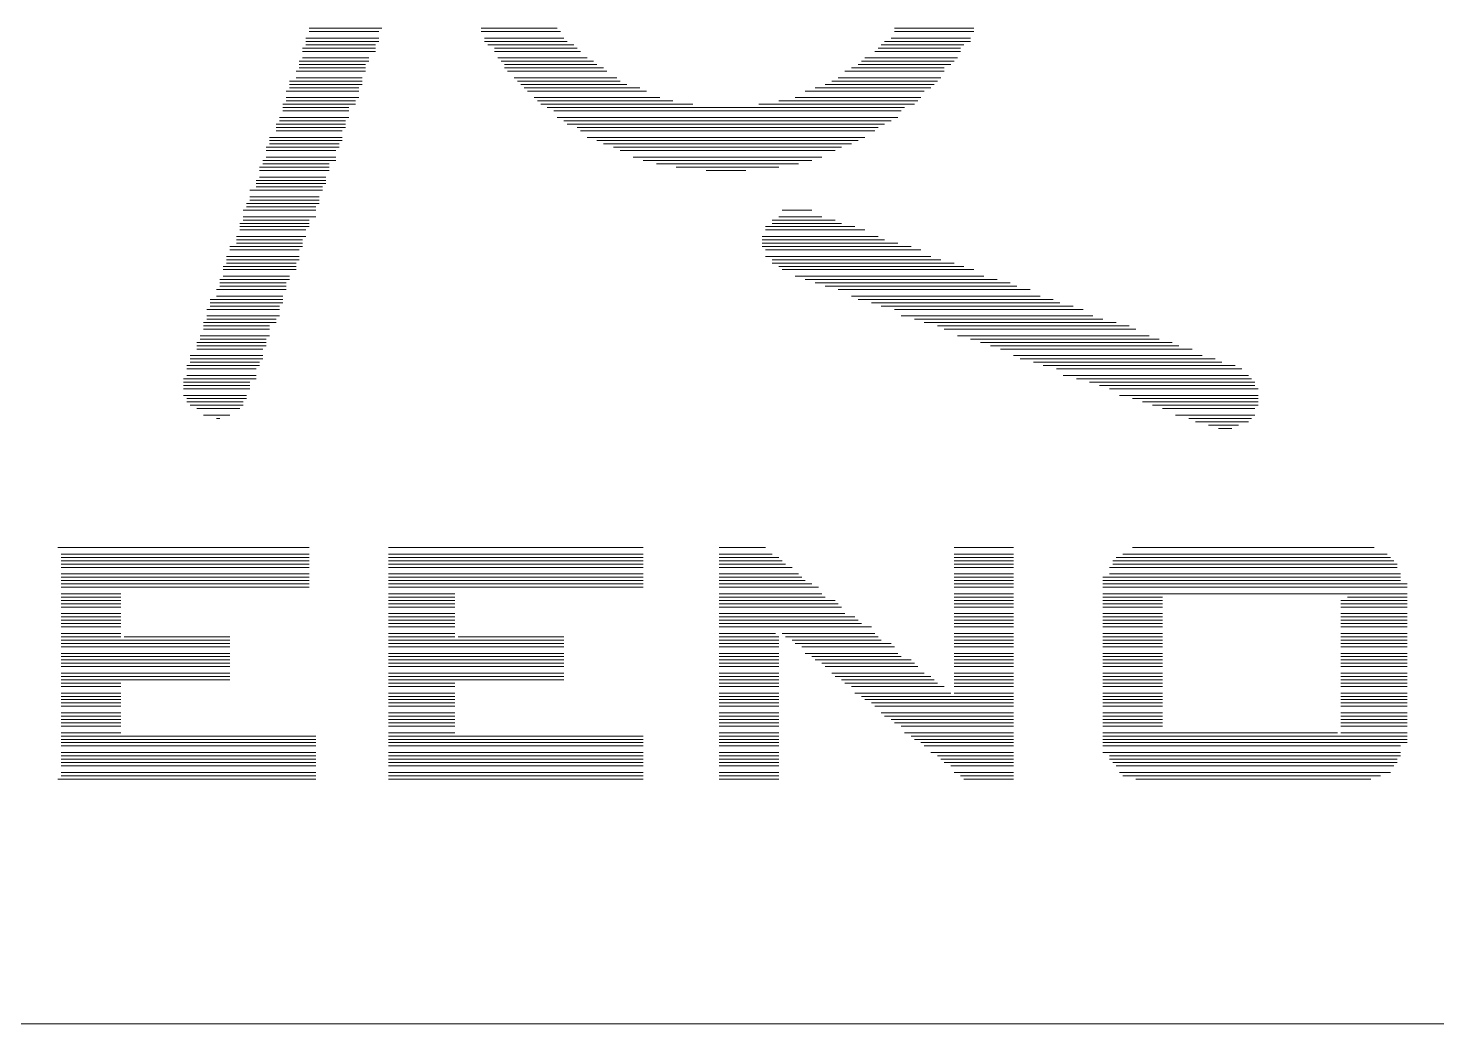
# Model space of a CAD drawing. Header units: millimetres. Extents: x -3 to 153, y 27 to 116.
# Drawn here: x 133.05 to 142.06, y 40.54 to 46.91 of the extents above; entities that cross this region are included whole.
import ezdxf

# ---------------------------------------------------------------- set-up
doc = ezdxf.new("R2010")
doc.units = ezdxf.units.MM
doc.header["$MEASUREMENT"] = 0
doc.layers.add('layer 1', color=7, linetype='Continuous')

msp = doc.modelspace()

# ---------------------------------------------------------------- linework, layer by layer
at = {"layer": 'layer 1', "color": 0, "lineweight": 9}
for points in [[(134.8442, 46.9077), (134.8442, 46.9077), (135.3099, 46.9077), (135.3099, 46.9077)], [(135.9449, 46.9077), (135.9449, 46.9077), (136.4317, 46.9077), (136.4317, 46.9077)], [(138.5907, 46.9077), (138.5907, 46.9077), (139.0987, 46.9077), (139.0987, 46.9077)], [(134.823, 46.8442), (134.823, 46.8442), (135.2887, 46.8442), (135.2887, 46.8442)], [(134.823, 46.823), (134.823, 46.823), (135.2887, 46.823), (135.2887, 46.823)], [(134.823, 46.8019), (134.823, 46.8019), (135.2675, 46.8019), (135.2675, 46.8019)], [(134.8442, 46.8865), (134.8442, 46.8865), (135.2887, 46.8865), (135.2887, 46.8865)], [(135.9449, 46.8865), (135.9449, 46.8865), (136.4529, 46.8865), (136.4529, 46.8865)], [(135.966, 46.8442), (135.966, 46.8442), (136.474, 46.8442), (136.474, 46.8442)], [(135.966, 46.823), (135.966, 46.823), (136.4952, 46.823), (136.4952, 46.823)], [(135.9872, 46.8019), (135.9872, 46.8019), (136.5375, 46.8019), (136.5375, 46.8019)], [(138.506, 46.8019), (138.506, 46.8019), (139.0352, 46.8019), (139.0352, 46.8019)], [(138.5272, 46.823), (138.5272, 46.823), (139.0775, 46.823), (139.0775, 46.823)], [(138.5695, 46.8442), (138.5695, 46.8442), (139.0775, 46.8442), (139.0775, 46.8442)], [(138.5907, 46.8865), (138.5907, 46.8865), (139.0987, 46.8865), (139.0987, 46.8865)], [(134.8019, 46.7807), (134.8019, 46.7807), (135.2675, 46.7807), (135.2675, 46.7807)], [(134.8019, 46.7595), (134.8019, 46.7595), (135.2675, 46.7595), (135.2675, 46.7595)], [(134.8019, 46.7172), (134.8019, 46.7172), (135.2252, 46.7172), (135.2252, 46.7172)], [(136.0295, 46.7807), (136.0295, 46.7807), (136.5587, 46.7807), (136.5587, 46.7807)], [(136.0295, 46.7595), (136.0295, 46.7595), (136.5799, 46.7595), (136.5799, 46.7595)], [(136.0507, 46.7172), (136.0507, 46.7172), (136.6222, 46.7172), (136.6222, 46.7172)], [(138.4002, 46.7172), (138.4002, 46.7172), (138.9929, 46.7172), (138.9929, 46.7172)], [(138.4637, 46.7595), (138.4637, 46.7595), (139.014, 46.7595), (139.014, 46.7595)], [(138.4849, 46.7807), (138.4849, 46.7807), (139.014, 46.7807), (139.014, 46.7807)], [(134.7595, 46.6325), (134.7595, 46.6325), (135.204, 46.6325), (135.204, 46.6325)], [(134.7807, 46.696), (134.7807, 46.696), (135.2252, 46.696), (135.2252, 46.696)], [(134.7807, 46.6749), (134.7807, 46.6749), (135.204, 46.6749), (135.204, 46.6749)], [(134.7807, 46.6537), (134.7807, 46.6537), (135.204, 46.6537), (135.204, 46.6537)], [(136.0719, 46.696), (136.0719, 46.696), (136.6645, 46.696), (136.6645, 46.696)], [(136.093, 46.6749), (136.093, 46.6749), (136.6857, 46.6749), (136.6857, 46.6749)], [(136.093, 46.6537), (136.093, 46.6537), (136.728, 46.6537), (136.728, 46.6537)], [(136.1142, 46.6325), (136.1142, 46.6325), (136.7492, 46.6325), (136.7492, 46.6325)], [(138.2732, 46.6325), (138.2732, 46.6325), (138.9082, 46.6325), (138.9082, 46.6325)], [(138.3155, 46.6537), (138.3155, 46.6537), (138.9082, 46.6537), (138.9082, 46.6537)], [(138.3579, 46.6749), (138.3579, 46.6749), (138.9505, 46.6749), (138.9505, 46.6749)], [(138.379, 46.696), (138.379, 46.696), (138.9717, 46.696), (138.9717, 46.696)], [(134.7172, 46.569), (134.7172, 46.569), (135.1829, 46.569), (135.1829, 46.569)], [(134.7172, 46.5479), (134.7172, 46.5479), (135.1829, 46.5479), (135.1829, 46.5479)], [(134.7595, 46.5902), (134.7595, 46.5902), (135.1829, 46.5902), (135.1829, 46.5902)], [(136.1565, 46.5902), (136.1565, 46.5902), (136.8127, 46.5902), (136.8127, 46.5902)], [(136.1777, 46.569), (136.1777, 46.569), (136.8339, 46.569), (136.8339, 46.569)], [(136.1989, 46.5479), (136.1989, 46.5479), (136.8762, 46.5479), (136.8762, 46.5479)], [(138.1462, 46.5479), (138.1462, 46.5479), (138.8447, 46.5479), (138.8447, 46.5479)], [(138.1885, 46.569), (138.1885, 46.569), (138.8659, 46.569), (138.8659, 46.569)], [(138.2309, 46.5902), (138.2309, 46.5902), (138.887, 46.5902), (138.887, 46.5902)], [(134.696, 46.5055), (134.696, 46.5055), (135.1617, 46.5055), (135.1617, 46.5055)], [(134.696, 46.4632), (134.696, 46.4632), (135.1617, 46.4632), (135.1617, 46.4632)], [(134.696, 46.442), (134.696, 46.442), (135.1405, 46.442), (135.1405, 46.442)], [(134.7172, 46.5267), (134.7172, 46.5267), (135.1617, 46.5267), (135.1617, 46.5267)], [(136.22, 46.5267), (136.22, 46.5267), (136.9609, 46.5267), (136.9609, 46.5267)], [(136.2412, 46.5055), (136.2412, 46.5055), (137.0032, 46.5055), (137.0032, 46.5055)], [(136.2835, 46.4632), (136.2835, 46.4632), (137.0879, 46.4632), (137.0879, 46.4632)], [(136.3047, 46.442), (136.3047, 46.442), (137.1725, 46.442), (137.1725, 46.442)], [(137.8499, 46.442), (137.8499, 46.442), (138.7389, 46.442), (138.7389, 46.442)], [(137.9557, 46.4632), (137.9557, 46.4632), (138.76, 46.4632), (138.76, 46.4632)], [(138.0192, 46.5055), (138.0192, 46.5055), (138.7812, 46.5055), (138.7812, 46.5055)], [(138.0827, 46.5267), (138.0827, 46.5267), (138.8235, 46.5267), (138.8235, 46.5267)], [(134.6749, 46.4209), (134.6749, 46.4209), (135.1405, 46.4209), (135.1405, 46.4209)], [(134.6749, 46.3997), (134.6749, 46.3997), (135.0982, 46.3997), (135.0982, 46.3997)], [(134.6749, 46.3785), (134.6749, 46.3785), (135.0982, 46.3785), (135.0982, 46.3785)], [(136.3259, 46.4209), (136.3259, 46.4209), (137.2995, 46.4209), (137.2995, 46.4209)], [(136.3682, 46.3997), (136.3682, 46.3997), (138.6542, 46.3997), (138.6542, 46.3997)], [(136.4105, 46.3785), (136.4105, 46.3785), (138.633, 46.3785), (138.633, 46.3785)], [(137.7229, 46.4209), (137.7229, 46.4209), (138.7177, 46.4209), (138.7177, 46.4209)], [(134.6325, 46.2939), (134.6325, 46.2939), (135.077, 46.2939), (135.077, 46.2939)], [(134.6325, 46.2727), (134.6325, 46.2727), (135.077, 46.2727), (135.077, 46.2727)], [(134.6537, 46.3362), (134.6537, 46.3362), (135.0982, 46.3362), (135.0982, 46.3362)], [(134.6537, 46.315), (134.6537, 46.315), (135.077, 46.315), (135.077, 46.315)], [(136.4317, 46.3362), (136.4317, 46.3362), (138.6119, 46.3362), (138.6119, 46.3362)], [(136.474, 46.315), (136.474, 46.315), (138.5695, 46.315), (138.5695, 46.315)], [(136.4952, 46.2939), (136.4952, 46.2939), (138.5272, 46.2939), (138.5272, 46.2939)], [(136.5587, 46.2727), (136.5587, 46.2727), (138.4849, 46.2727), (138.4849, 46.2727)], [(134.5902, 46.2092), (134.5902, 46.2092), (135.0559, 46.2092), (135.0559, 46.2092)], [(134.5902, 46.188), (134.5902, 46.188), (135.0559, 46.188), (135.0559, 46.188)], [(134.6325, 46.2515), (134.6325, 46.2515), (135.0559, 46.2515), (135.0559, 46.2515)], [(136.5799, 46.2515), (136.5799, 46.2515), (138.4637, 46.2515), (138.4637, 46.2515)], [(136.6222, 46.2092), (136.6222, 46.2092), (138.4002, 46.2092), (138.4002, 46.2092)], [(136.6857, 46.188), (136.6857, 46.188), (138.3579, 46.188), (138.3579, 46.188)], [(134.569, 46.1457), (134.569, 46.1457), (135.0347, 46.1457), (135.0347, 46.1457)], [(134.569, 46.1245), (134.569, 46.1245), (135.0135, 46.1245), (135.0135, 46.1245)], [(134.569, 46.0822), (134.569, 46.0822), (135.0135, 46.0822), (135.0135, 46.0822)], [(134.5902, 46.1669), (134.5902, 46.1669), (135.0347, 46.1669), (135.0347, 46.1669)], [(136.728, 46.1669), (136.728, 46.1669), (138.3155, 46.1669), (138.3155, 46.1669)], [(136.7915, 46.1457), (136.7915, 46.1457), (138.252, 46.1457), (138.252, 46.1457)], [(136.8339, 46.1245), (136.8339, 46.1245), (138.2097, 46.1245), (138.2097, 46.1245)], [(136.9185, 46.0822), (136.9185, 46.0822), (138.125, 46.0822), (138.125, 46.0822)], [(134.5267, 46.0187), (134.5267, 46.0187), (134.9712, 46.0187), (134.9712, 46.0187)], [(134.5267, 45.9975), (134.5267, 45.9975), (134.9712, 45.9975), (134.9712, 45.9975)], [(134.5479, 46.061), (134.5479, 46.061), (135.0135, 46.061), (135.0135, 46.061)], [(134.5479, 46.0399), (134.5479, 46.0399), (134.9712, 46.0399), (134.9712, 46.0399)], [(136.982, 46.061), (136.982, 46.061), (138.0615, 46.061), (138.0615, 46.061)], [(137.0667, 46.0399), (137.0667, 46.0399), (137.9769, 46.0399), (137.9769, 46.0399)], [(137.1937, 46.0187), (137.1937, 46.0187), (137.8499, 46.0187), (137.8499, 46.0187)], [(137.3842, 45.9975), (137.3842, 45.9975), (137.6382, 45.9975), (137.6382, 45.9975)], [(134.5055, 45.934), (134.5055, 45.934), (134.95, 45.934), (134.95, 45.934)], [(134.5055, 45.9129), (134.5055, 45.9129), (134.95, 45.9129), (134.95, 45.9129)], [(134.5267, 45.9552), (134.5267, 45.9552), (134.95, 45.9552), (134.95, 45.9552)], [(134.4632, 45.8705), (134.4632, 45.8705), (134.9289, 45.8705), (134.9289, 45.8705)], [(134.4632, 45.8282), (134.4632, 45.8282), (134.9077, 45.8282), (134.9077, 45.8282)], [(134.4632, 45.807), (134.4632, 45.807), (134.9077, 45.807), (134.9077, 45.807)], [(134.5055, 45.8917), (134.5055, 45.8917), (134.9289, 45.8917), (134.9289, 45.8917)], [(134.4209, 45.7435), (134.4209, 45.7435), (134.8865, 45.7435), (134.8865, 45.7435)], [(134.442, 45.7859), (134.442, 45.7859), (134.9077, 45.7859), (134.9077, 45.7859)], [(134.442, 45.7647), (134.442, 45.7647), (134.8865, 45.7647), (134.8865, 45.7647)], [(137.871, 45.7435), (137.871, 45.7435), (138.0615, 45.7435), (138.0615, 45.7435)], [(134.3997, 45.6589), (134.3997, 45.6589), (134.8442, 45.6589), (134.8442, 45.6589)], [(134.3997, 45.6377), (134.3997, 45.6377), (134.8442, 45.6377), (134.8442, 45.6377)], [(134.4209, 45.7012), (134.4209, 45.7012), (134.8865, 45.7012), (134.8865, 45.7012)], [(134.4209, 45.68), (134.4209, 45.68), (134.8442, 45.68), (134.8442, 45.68)], [(137.7652, 45.6377), (137.7652, 45.6377), (138.3367, 45.6377), (138.3367, 45.6377)], [(137.8075, 45.68), (137.8075, 45.68), (138.2097, 45.68), (138.2097, 45.68)], [(137.8075, 45.6589), (137.8075, 45.6589), (138.252, 45.6589), (138.252, 45.6589)], [(137.8499, 45.7012), (137.8499, 45.7012), (138.125, 45.7012), (138.125, 45.7012)], [(134.3785, 45.5742), (134.3785, 45.5742), (134.823, 45.5742), (134.823, 45.5742)], [(134.3785, 45.553), (134.3785, 45.553), (134.8019, 45.553), (134.8019, 45.553)], [(134.3997, 45.6165), (134.3997, 45.6165), (134.823, 45.6165), (134.823, 45.6165)], [(137.744, 45.5742), (137.744, 45.5742), (138.4849, 45.5742), (138.4849, 45.5742)], [(137.744, 45.553), (137.744, 45.553), (138.5272, 45.553), (138.5272, 45.553)], [(137.7652, 45.6165), (137.7652, 45.6165), (138.4002, 45.6165), (138.4002, 45.6165)], [(134.315, 45.4472), (134.315, 45.4472), (134.7807, 45.4472), (134.7807, 45.4472)], [(134.3362, 45.5107), (134.3362, 45.5107), (134.8019, 45.5107), (134.8019, 45.5107)], [(134.3362, 45.4895), (134.3362, 45.4895), (134.7807, 45.4895), (134.7807, 45.4895)], [(134.3785, 45.5319), (134.3785, 45.5319), (134.8019, 45.5319), (134.8019, 45.5319)], [(137.744, 45.5319), (137.744, 45.5319), (138.6119, 45.5319), (138.6119, 45.5319)], [(137.744, 45.5107), (137.744, 45.5107), (138.6965, 45.5107), (138.6965, 45.5107)], [(137.7652, 45.4895), (137.7652, 45.4895), (138.76, 45.4895), (138.76, 45.4895)], [(137.7652, 45.4472), (137.7652, 45.4472), (138.8235, 45.4472), (138.8235, 45.4472)], [(134.2939, 45.3837), (134.2939, 45.3837), (134.7595, 45.3837), (134.7595, 45.3837)], [(134.2939, 45.3625), (134.2939, 45.3625), (134.7595, 45.3625), (134.7595, 45.3625)], [(134.315, 45.426), (134.315, 45.426), (134.7807, 45.426), (134.7807, 45.426)], [(134.315, 45.4049), (134.315, 45.4049), (134.7595, 45.4049), (134.7595, 45.4049)], [(137.8075, 45.426), (137.8075, 45.426), (138.887, 45.426), (138.887, 45.426)], [(137.8075, 45.4049), (137.8075, 45.4049), (138.9717, 45.4049), (138.9717, 45.4049)], [(137.8499, 45.3837), (137.8499, 45.3837), (139.0352, 45.3837), (139.0352, 45.3837)], [(137.871, 45.3625), (137.871, 45.3625), (139.0987, 45.3625), (139.0987, 45.3625)], [(134.2727, 45.299), (134.2727, 45.299), (134.7172, 45.299), (134.7172, 45.299)], [(134.2727, 45.2779), (134.2727, 45.2779), (134.696, 45.2779), (134.696, 45.2779)], [(134.2939, 45.3202), (134.2939, 45.3202), (134.7172, 45.3202), (134.7172, 45.3202)], [(137.9557, 45.3202), (137.9557, 45.3202), (139.1622, 45.3202), (139.1622, 45.3202)], [(138.0192, 45.299), (138.0192, 45.299), (139.2469, 45.299), (139.2469, 45.299)], [(138.0827, 45.2779), (138.0827, 45.2779), (139.3315, 45.2779), (139.3315, 45.2779)], [(134.2515, 45.2355), (134.2515, 45.2355), (134.696, 45.2355), (134.696, 45.2355)], [(134.2515, 45.1932), (134.2515, 45.1932), (134.6749, 45.1932), (134.6749, 45.1932)], [(134.2727, 45.2567), (134.2727, 45.2567), (134.696, 45.2567), (134.696, 45.2567)], [(138.1462, 45.2567), (138.1462, 45.2567), (139.3739, 45.2567), (139.3739, 45.2567)], [(138.2309, 45.2355), (138.2309, 45.2355), (139.4585, 45.2355), (139.4585, 45.2355)], [(138.3155, 45.1932), (138.3155, 45.1932), (139.522, 45.1932), (139.522, 45.1932)], [(134.188, 45.1085), (134.188, 45.1085), (134.6537, 45.1085), (134.6537, 45.1085)], [(134.2092, 45.172), (134.2092, 45.172), (134.6749, 45.172), (134.6749, 45.172)], [(134.2092, 45.1509), (134.2092, 45.1509), (134.6749, 45.1509), (134.6749, 45.1509)], [(134.2092, 45.1297), (134.2092, 45.1297), (134.6537, 45.1297), (134.6537, 45.1297)], [(138.3579, 45.172), (138.3579, 45.172), (139.6067, 45.172), (139.6067, 45.172)], [(138.4425, 45.1509), (138.4425, 45.1509), (139.649, 45.1509), (139.649, 45.1509)], [(138.506, 45.1297), (138.506, 45.1297), (139.7337, 45.1297), (139.7337, 45.1297)], [(138.5907, 45.1085), (138.5907, 45.1085), (139.7972, 45.1085), (139.7972, 45.1085)], [(134.1669, 45.0239), (134.1669, 45.0239), (134.6325, 45.0239), (134.6325, 45.0239)], [(134.1669, 45.0027), (134.1669, 45.0027), (134.5902, 45.0027), (134.5902, 45.0027)], [(134.188, 45.0662), (134.188, 45.0662), (134.6537, 45.0662), (134.6537, 45.0662)], [(134.188, 45.045), (134.188, 45.045), (134.6325, 45.045), (134.6325, 45.045)], [(138.633, 45.0662), (138.633, 45.0662), (139.8607, 45.0662), (139.8607, 45.0662)], [(138.7177, 45.045), (138.7177, 45.045), (139.9242, 45.045), (139.9242, 45.045)], [(138.7812, 45.0239), (138.7812, 45.0239), (140.0089, 45.0239), (140.0089, 45.0239)], [(138.8659, 45.0027), (138.8659, 45.0027), (140.0935, 45.0027), (140.0935, 45.0027)], [(134.1457, 44.9392), (134.1457, 44.9392), (134.5902, 44.9392), (134.5902, 44.9392)], [(134.1457, 44.918), (134.1457, 44.918), (134.569, 44.918), (134.569, 44.918)], [(134.1669, 44.9815), (134.1669, 44.9815), (134.5902, 44.9815), (134.5902, 44.9815)], [(138.9082, 44.9815), (138.9082, 44.9815), (140.1359, 44.9815), (140.1359, 44.9815)], [(138.9929, 44.9392), (138.9929, 44.9392), (140.2205, 44.9392), (140.2205, 44.9392)], [(139.0775, 44.918), (139.0775, 44.918), (140.284, 44.918), (140.284, 44.918)], [(134.1245, 44.8969), (134.1245, 44.8969), (134.569, 44.8969), (134.569, 44.8969)], [(134.1245, 44.8757), (134.1245, 44.8757), (134.569, 44.8757), (134.569, 44.8757)], [(134.1245, 44.8545), (134.1245, 44.8545), (134.5479, 44.8545), (134.5479, 44.8545)], [(139.141, 44.8969), (139.141, 44.8969), (140.3687, 44.8969), (140.3687, 44.8969)], [(139.2045, 44.8757), (139.2045, 44.8757), (140.411, 44.8757), (140.411, 44.8757)], [(139.268, 44.8545), (139.268, 44.8545), (140.4957, 44.8545), (140.4957, 44.8545)], [(134.061, 44.7487), (134.061, 44.7487), (134.5267, 44.7487), (134.5267, 44.7487)], [(134.061, 44.7275), (134.061, 44.7275), (134.5055, 44.7275), (134.5055, 44.7275)], [(134.0822, 44.8122), (134.0822, 44.8122), (134.5479, 44.8122), (134.5479, 44.8122)], [(134.0822, 44.791), (134.0822, 44.791), (134.5479, 44.791), (134.5479, 44.791)], [(134.0822, 44.7699), (134.0822, 44.7699), (134.5267, 44.7699), (134.5267, 44.7699)], [(139.3527, 44.8122), (139.3527, 44.8122), (140.5592, 44.8122), (140.5592, 44.8122)], [(139.395, 44.791), (139.395, 44.791), (140.6439, 44.791), (140.6439, 44.791)], [(139.4797, 44.7699), (139.4797, 44.7699), (140.6862, 44.7699), (140.6862, 44.7699)], [(139.5432, 44.7487), (139.5432, 44.7487), (140.7709, 44.7487), (140.7709, 44.7487)], [(139.6279, 44.7275), (139.6279, 44.7275), (140.8132, 44.7275), (140.8132, 44.7275)], [(134.0399, 44.664), (134.0399, 44.664), (134.5055, 44.664), (134.5055, 44.664)], [(134.0399, 44.6429), (134.0399, 44.6429), (134.4632, 44.6429), (134.4632, 44.6429)], [(134.061, 44.6852), (134.061, 44.6852), (134.5055, 44.6852), (134.5055, 44.6852)], [(139.6702, 44.6852), (139.6702, 44.6852), (140.8555, 44.6852), (140.8555, 44.6852)], [(139.7549, 44.664), (139.7549, 44.664), (140.8767, 44.664), (140.8767, 44.664)], [(139.8395, 44.6429), (139.8395, 44.6429), (140.8979, 44.6429), (140.8979, 44.6429)], [(134.0399, 44.6217), (134.0399, 44.6217), (134.4632, 44.6217), (134.4632, 44.6217)], [(134.0399, 44.6005), (134.0399, 44.6005), (134.4632, 44.6005), (134.4632, 44.6005)], [(134.0399, 44.5582), (134.0399, 44.5582), (134.442, 44.5582), (134.442, 44.5582)], [(139.903, 44.6217), (139.903, 44.6217), (140.8979, 44.6217), (140.8979, 44.6217)], [(139.9665, 44.6005), (139.9665, 44.6005), (140.919, 44.6005), (140.919, 44.6005)], [(140.03, 44.5582), (140.03, 44.5582), (140.919, 44.5582), (140.919, 44.5582)], [(134.061, 44.537), (134.061, 44.537), (134.442, 44.537), (134.442, 44.537)], [(134.061, 44.5159), (134.061, 44.5159), (134.4209, 44.5159), (134.4209, 44.5159)], [(134.0822, 44.4947), (134.0822, 44.4947), (134.4209, 44.4947), (134.4209, 44.4947)], [(134.1245, 44.4735), (134.1245, 44.4735), (134.3997, 44.4735), (134.3997, 44.4735)], [(140.1147, 44.537), (140.1147, 44.537), (140.919, 44.537), (140.919, 44.537)], [(140.1782, 44.5159), (140.1782, 44.5159), (140.919, 44.5159), (140.919, 44.5159)], [(140.2417, 44.4947), (140.2417, 44.4947), (140.919, 44.4947), (140.919, 44.4947)], [(140.3052, 44.4735), (140.3052, 44.4735), (140.8979, 44.4735), (140.8979, 44.4735)], [(134.1669, 44.4312), (134.1669, 44.4312), (134.3362, 44.4312), (134.3362, 44.4312)], [(134.2515, 44.41), (134.2515, 44.41), (134.2727, 44.41), (134.2727, 44.41)], [(140.3899, 44.4312), (140.3899, 44.4312), (140.8979, 44.4312), (140.8979, 44.4312)], [(140.4745, 44.41), (140.4745, 44.41), (140.8767, 44.41), (140.8767, 44.41)], [(140.5169, 44.3889), (140.5169, 44.3889), (140.8555, 44.3889), (140.8555, 44.3889)], [(140.6015, 44.3677), (140.6015, 44.3677), (140.792, 44.3677), (140.792, 44.3677)], [(140.665, 44.3465), (140.665, 44.3465), (140.7497, 44.3465), (140.7497, 44.3465)], [(133.2355, 43.5845), (133.2355, 43.5845), (134.8442, 43.5845), (134.8442, 43.5845)], [(135.3522, 43.5845), (135.3522, 43.5845), (136.982, 43.5845), (136.982, 43.5845)], [(137.4689, 43.5845), (137.4689, 43.5845), (137.7652, 43.5845), (137.7652, 43.5845)], [(138.9717, 43.5845), (138.9717, 43.5845), (139.3527, 43.5845), (139.3527, 43.5845)], [(140.1147, 43.5845), (140.1147, 43.5845), (141.6599, 43.5845), (141.6599, 43.5845)], [(133.2567, 43.5422), (133.2567, 43.5422), (134.8442, 43.5422), (134.8442, 43.5422)], [(133.2567, 43.521), (133.2567, 43.521), (134.8442, 43.521), (134.8442, 43.521)], [(133.2567, 43.4999), (133.2567, 43.4999), (134.8442, 43.4999), (134.8442, 43.4999)], [(133.2567, 43.4787), (133.2567, 43.4787), (134.8442, 43.4787), (134.8442, 43.4787)], [(135.3522, 43.5422), (135.3522, 43.5422), (136.982, 43.5422), (136.982, 43.5422)], [(135.3522, 43.521), (135.3522, 43.521), (136.982, 43.521), (136.982, 43.521)], [(135.3522, 43.4999), (135.3522, 43.4999), (136.982, 43.4999), (136.982, 43.4999)], [(135.3522, 43.4787), (135.3522, 43.4787), (136.982, 43.4787), (136.982, 43.4787)], [(137.4689, 43.5422), (137.4689, 43.5422), (137.8075, 43.5422), (137.8075, 43.5422)], [(137.4689, 43.521), (137.4689, 43.521), (137.8499, 43.521), (137.8499, 43.521)], [(137.4689, 43.4999), (137.4689, 43.4999), (137.871, 43.4999), (137.871, 43.4999)], [(137.4689, 43.4787), (137.4689, 43.4787), (137.8922, 43.4787), (137.8922, 43.4787)], [(138.9717, 43.5422), (138.9717, 43.5422), (139.3527, 43.5422), (139.3527, 43.5422)], [(138.9717, 43.521), (138.9717, 43.521), (139.3527, 43.521), (139.3527, 43.521)], [(138.9717, 43.4999), (138.9717, 43.4999), (139.3527, 43.4999), (139.3527, 43.4999)], [(138.9717, 43.4787), (138.9717, 43.4787), (139.3527, 43.4787), (139.3527, 43.4787)], [(139.9877, 43.4999), (139.9877, 43.4999), (141.7869, 43.4999), (141.7869, 43.4999)], [(139.9877, 43.4787), (139.9877, 43.4787), (141.808, 43.4787), (141.808, 43.4787)], [(140.0089, 43.521), (140.0089, 43.521), (141.7657, 43.521), (141.7657, 43.521)], [(140.0512, 43.5422), (140.0512, 43.5422), (141.7445, 43.5422), (141.7445, 43.5422)], [(133.2567, 43.4575), (133.2567, 43.4575), (134.8442, 43.4575), (134.8442, 43.4575)], [(133.2567, 43.4152), (133.2567, 43.4152), (134.8442, 43.4152), (134.8442, 43.4152)], [(133.2567, 43.394), (133.2567, 43.394), (134.8442, 43.394), (134.8442, 43.394)], [(133.2567, 43.3729), (133.2567, 43.3729), (134.8442, 43.3729), (134.8442, 43.3729)], [(135.3522, 43.4575), (135.3522, 43.4575), (136.982, 43.4575), (136.982, 43.4575)], [(135.3522, 43.4152), (135.3522, 43.4152), (136.982, 43.4152), (136.982, 43.4152)], [(135.3522, 43.394), (135.3522, 43.394), (136.982, 43.394), (136.982, 43.394)], [(135.3522, 43.3729), (135.3522, 43.3729), (136.982, 43.3729), (136.982, 43.3729)], [(137.4689, 43.4575), (137.4689, 43.4575), (137.9345, 43.4575), (137.9345, 43.4575)], [(137.4689, 43.4152), (137.4689, 43.4152), (137.9769, 43.4152), (137.9769, 43.4152)], [(137.4689, 43.394), (137.4689, 43.394), (137.998, 43.394), (137.998, 43.394)], [(137.4689, 43.3729), (137.4689, 43.3729), (138.0192, 43.3729), (138.0192, 43.3729)], [(138.9717, 43.4575), (138.9717, 43.4575), (139.3527, 43.4575), (139.3527, 43.4575)], [(138.9717, 43.4152), (138.9717, 43.4152), (139.3527, 43.4152), (139.3527, 43.4152)], [(138.9717, 43.394), (138.9717, 43.394), (139.3527, 43.394), (139.3527, 43.394)], [(138.9717, 43.3729), (138.9717, 43.3729), (139.3527, 43.3729), (139.3527, 43.3729)], [(139.9242, 43.394), (139.9242, 43.394), (141.8292, 43.394), (141.8292, 43.394)], [(139.9242, 43.3729), (139.9242, 43.3729), (141.8292, 43.3729), (141.8292, 43.3729)], [(139.9665, 43.4575), (139.9665, 43.4575), (141.808, 43.4575), (141.808, 43.4575)], [(139.9665, 43.4152), (139.9665, 43.4152), (141.8292, 43.4152), (141.8292, 43.4152)], [(133.2567, 43.3517), (133.2567, 43.3517), (134.8442, 43.3517), (134.8442, 43.3517)], [(133.2567, 43.3305), (133.2567, 43.3305), (134.8442, 43.3305), (134.8442, 43.3305)], [(133.2567, 43.2882), (133.2567, 43.2882), (133.6377, 43.2882), (133.6377, 43.2882)], [(135.3522, 43.3517), (135.3522, 43.3517), (136.982, 43.3517), (136.982, 43.3517)], [(135.3522, 43.3305), (135.3522, 43.3305), (136.982, 43.3305), (136.982, 43.3305)], [(135.3522, 43.2882), (135.3522, 43.2882), (135.7755, 43.2882), (135.7755, 43.2882)], [(137.4689, 43.3517), (137.4689, 43.3517), (138.0615, 43.3517), (138.0615, 43.3517)], [(137.4689, 43.3305), (137.4689, 43.3305), (138.1039, 43.3305), (138.1039, 43.3305)], [(137.4689, 43.2882), (137.4689, 43.2882), (138.125, 43.2882), (138.125, 43.2882)], [(138.9717, 43.3517), (138.9717, 43.3517), (139.3527, 43.3517), (139.3527, 43.3517)], [(138.9717, 43.3305), (138.9717, 43.3305), (139.3527, 43.3305), (139.3527, 43.3305)], [(138.9717, 43.2882), (138.9717, 43.2882), (139.3527, 43.2882), (139.3527, 43.2882)], [(139.9242, 43.3517), (139.9242, 43.3517), (141.8715, 43.3517), (141.8715, 43.3517)], [(139.9242, 43.3305), (139.9242, 43.3305), (141.8715, 43.3305), (141.8715, 43.3305)], [(139.9242, 43.2882), (139.9242, 43.2882), (141.8715, 43.2882), (141.8715, 43.2882)], [(133.2567, 43.267), (133.2567, 43.267), (133.6377, 43.267), (133.6377, 43.267)], [(133.2567, 43.2459), (133.2567, 43.2459), (133.6377, 43.2459), (133.6377, 43.2459)], [(133.2567, 43.2247), (133.2567, 43.2247), (133.6377, 43.2247), (133.6377, 43.2247)], [(133.2567, 43.2035), (133.2567, 43.2035), (133.6377, 43.2035), (133.6377, 43.2035)], [(135.3522, 43.267), (135.3522, 43.267), (135.7755, 43.267), (135.7755, 43.267)], [(135.3522, 43.2459), (135.3522, 43.2459), (135.7755, 43.2459), (135.7755, 43.2459)], [(135.3522, 43.2247), (135.3522, 43.2247), (135.7755, 43.2247), (135.7755, 43.2247)], [(135.3522, 43.2035), (135.3522, 43.2035), (135.7755, 43.2035), (135.7755, 43.2035)], [(137.4689, 43.267), (137.4689, 43.267), (138.1462, 43.267), (138.1462, 43.267)], [(137.4689, 43.2459), (137.4689, 43.2459), (138.2097, 43.2459), (138.2097, 43.2459)], [(137.4689, 43.2247), (137.4689, 43.2247), (138.2309, 43.2247), (138.2309, 43.2247)], [(137.4689, 43.2035), (137.4689, 43.2035), (138.252, 43.2035), (138.252, 43.2035)], [(138.9717, 43.267), (138.9717, 43.267), (139.3527, 43.267), (139.3527, 43.267)], [(138.9717, 43.2459), (138.9717, 43.2459), (139.3527, 43.2459), (139.3527, 43.2459)], [(138.9717, 43.2247), (138.9717, 43.2247), (139.3527, 43.2247), (139.3527, 43.2247)], [(138.9717, 43.2035), (138.9717, 43.2035), (139.3527, 43.2035), (139.3527, 43.2035)], [(139.9242, 43.267), (139.9242, 43.267), (140.3052, 43.267), (140.3052, 43.267)], [(139.9242, 43.2459), (139.9242, 43.2459), (140.3052, 43.2459), (140.3052, 43.2459)], [(139.9242, 43.2247), (139.9242, 43.2247), (140.3052, 43.2247), (140.3052, 43.2247)], [(139.9242, 43.2035), (139.9242, 43.2035), (140.3052, 43.2035), (140.3052, 43.2035)], [(141.4482, 43.2459), (141.4482, 43.2459), (141.8715, 43.2459), (141.8715, 43.2459)], [(141.4482, 43.2247), (141.4482, 43.2247), (141.8715, 43.2247), (141.8715, 43.2247)], [(141.4482, 43.2035), (141.4482, 43.2035), (141.8715, 43.2035), (141.8715, 43.2035)], [(141.4905, 43.267), (141.4905, 43.267), (141.8715, 43.267), (141.8715, 43.267)], [(133.2567, 43.1612), (133.2567, 43.1612), (133.6377, 43.1612), (133.6377, 43.1612)], [(133.2567, 43.14), (133.2567, 43.14), (133.6377, 43.14), (133.6377, 43.14)], [(133.2567, 43.1189), (133.2567, 43.1189), (133.6377, 43.1189), (133.6377, 43.1189)], [(135.3522, 43.1612), (135.3522, 43.1612), (135.7755, 43.1612), (135.7755, 43.1612)], [(135.3522, 43.14), (135.3522, 43.14), (135.7755, 43.14), (135.7755, 43.14)], [(135.3522, 43.1189), (135.3522, 43.1189), (135.7755, 43.1189), (135.7755, 43.1189)], [(137.4689, 43.1612), (137.4689, 43.1612), (138.2732, 43.1612), (138.2732, 43.1612)], [(137.4689, 43.14), (137.4689, 43.14), (138.3367, 43.14), (138.3367, 43.14)], [(137.4689, 43.1189), (137.4689, 43.1189), (138.3579, 43.1189), (138.3579, 43.1189)], [(138.9717, 43.1612), (138.9717, 43.1612), (139.3527, 43.1612), (139.3527, 43.1612)], [(138.9717, 43.14), (138.9717, 43.14), (139.3527, 43.14), (139.3527, 43.14)], [(138.9717, 43.1189), (138.9717, 43.1189), (139.3527, 43.1189), (139.3527, 43.1189)], [(139.9242, 43.1612), (139.9242, 43.1612), (140.3052, 43.1612), (140.3052, 43.1612)], [(139.9242, 43.14), (139.9242, 43.14), (140.3052, 43.14), (140.3052, 43.14)], [(139.9242, 43.1189), (139.9242, 43.1189), (140.3052, 43.1189), (140.3052, 43.1189)], [(141.4482, 43.1612), (141.4482, 43.1612), (141.8715, 43.1612), (141.8715, 43.1612)], [(141.4482, 43.14), (141.4482, 43.14), (141.8715, 43.14), (141.8715, 43.14)], [(141.4482, 43.1189), (141.4482, 43.1189), (141.8715, 43.1189), (141.8715, 43.1189)], [(133.2567, 43.0977), (133.2567, 43.0977), (133.6377, 43.0977), (133.6377, 43.0977)], [(133.2567, 43.0765), (133.2567, 43.0765), (133.6377, 43.0765), (133.6377, 43.0765)], [(133.2567, 43.0342), (133.2567, 43.0342), (133.6377, 43.0342), (133.6377, 43.0342)], [(133.2567, 43.013), (133.2567, 43.013), (133.6377, 43.013), (133.6377, 43.013)], [(133.6589, 43.013), (133.6589, 43.013), (134.3362, 43.013), (134.3362, 43.013)], [(135.3522, 43.0977), (135.3522, 43.0977), (135.7755, 43.0977), (135.7755, 43.0977)], [(135.3522, 43.0765), (135.3522, 43.0765), (135.7755, 43.0765), (135.7755, 43.0765)], [(135.3522, 43.0342), (135.3522, 43.0342), (135.7755, 43.0342), (135.7755, 43.0342)], [(135.3522, 43.013), (135.3522, 43.013), (135.7755, 43.013), (135.7755, 43.013)], [(135.7967, 43.013), (135.7967, 43.013), (136.474, 43.013), (136.474, 43.013)], [(137.4689, 43.0977), (137.4689, 43.0977), (138.379, 43.0977), (138.379, 43.0977)], [(137.4689, 43.0765), (137.4689, 43.0765), (138.4425, 43.0765), (138.4425, 43.0765)], [(137.4689, 43.0342), (137.4689, 43.0342), (137.8287, 43.0342), (137.8287, 43.0342)], [(137.4689, 43.013), (137.4689, 43.013), (137.8499, 43.013), (137.8499, 43.013)], [(137.871, 43.0342), (137.871, 43.0342), (138.4637, 43.0342), (138.4637, 43.0342)], [(137.8922, 43.013), (137.8922, 43.013), (138.4849, 43.013), (138.4849, 43.013)], [(138.9717, 43.0977), (138.9717, 43.0977), (139.3527, 43.0977), (139.3527, 43.0977)], [(138.9717, 43.0765), (138.9717, 43.0765), (139.3527, 43.0765), (139.3527, 43.0765)], [(138.9717, 43.0342), (138.9717, 43.0342), (139.3527, 43.0342), (139.3527, 43.0342)], [(138.9717, 43.013), (138.9717, 43.013), (139.3527, 43.013), (139.3527, 43.013)], [(139.9242, 43.0977), (139.9242, 43.0977), (140.3052, 43.0977), (140.3052, 43.0977)], [(139.9242, 43.0765), (139.9242, 43.0765), (140.3052, 43.0765), (140.3052, 43.0765)], [(139.9242, 43.0342), (139.9242, 43.0342), (140.3052, 43.0342), (140.3052, 43.0342)], [(139.9242, 43.013), (139.9242, 43.013), (140.3052, 43.013), (140.3052, 43.013)], [(141.4482, 43.0977), (141.4482, 43.0977), (141.8715, 43.0977), (141.8715, 43.0977)], [(141.4482, 43.0765), (141.4482, 43.0765), (141.8715, 43.0765), (141.8715, 43.0765)], [(141.4482, 43.0342), (141.4482, 43.0342), (141.8715, 43.0342), (141.8715, 43.0342)], [(141.4482, 43.013), (141.4482, 43.013), (141.8715, 43.013), (141.8715, 43.013)], [(133.2567, 42.9919), (133.2567, 42.9919), (134.3362, 42.9919), (134.3362, 42.9919)], [(133.2567, 42.9707), (133.2567, 42.9707), (134.3362, 42.9707), (134.3362, 42.9707)], [(133.2567, 42.9495), (133.2567, 42.9495), (134.3362, 42.9495), (134.3362, 42.9495)], [(135.3522, 42.9919), (135.3522, 42.9919), (136.474, 42.9919), (136.474, 42.9919)], [(135.3522, 42.9707), (135.3522, 42.9707), (136.474, 42.9707), (136.474, 42.9707)], [(135.3522, 42.9495), (135.3522, 42.9495), (136.474, 42.9495), (136.474, 42.9495)], [(137.4689, 42.9919), (137.4689, 42.9919), (137.8499, 42.9919), (137.8499, 42.9919)], [(137.4689, 42.9707), (137.4689, 42.9707), (137.8499, 42.9707), (137.8499, 42.9707)], [(137.4689, 42.9495), (137.4689, 42.9495), (137.8499, 42.9495), (137.8499, 42.9495)], [(137.9345, 42.9919), (137.9345, 42.9919), (138.506, 42.9919), (138.506, 42.9919)], [(137.9557, 42.9707), (137.9557, 42.9707), (138.5695, 42.9707), (138.5695, 42.9707)], [(137.998, 42.9495), (137.998, 42.9495), (138.5907, 42.9495), (138.5907, 42.9495)], [(138.9717, 42.9919), (138.9717, 42.9919), (139.3527, 42.9919), (139.3527, 42.9919)], [(138.9717, 42.9707), (138.9717, 42.9707), (139.3527, 42.9707), (139.3527, 42.9707)], [(138.9717, 42.9495), (138.9717, 42.9495), (139.3527, 42.9495), (139.3527, 42.9495)], [(139.9242, 42.9919), (139.9242, 42.9919), (140.3052, 42.9919), (140.3052, 42.9919)], [(139.9242, 42.9707), (139.9242, 42.9707), (140.3052, 42.9707), (140.3052, 42.9707)], [(139.9242, 42.9495), (139.9242, 42.9495), (140.3052, 42.9495), (140.3052, 42.9495)], [(141.4482, 42.9919), (141.4482, 42.9919), (141.8715, 42.9919), (141.8715, 42.9919)], [(141.4482, 42.9707), (141.4482, 42.9707), (141.8715, 42.9707), (141.8715, 42.9707)], [(141.4482, 42.9495), (141.4482, 42.9495), (141.8715, 42.9495), (141.8715, 42.9495)], [(133.2567, 42.9072), (133.2567, 42.9072), (134.3362, 42.9072), (134.3362, 42.9072)], [(133.2567, 42.886), (133.2567, 42.886), (134.3362, 42.886), (134.3362, 42.886)], [(133.2567, 42.8649), (133.2567, 42.8649), (134.3362, 42.8649), (134.3362, 42.8649)], [(133.2567, 42.8437), (133.2567, 42.8437), (134.3362, 42.8437), (134.3362, 42.8437)], [(135.3522, 42.9072), (135.3522, 42.9072), (136.474, 42.9072), (136.474, 42.9072)], [(135.3522, 42.886), (135.3522, 42.886), (136.474, 42.886), (136.474, 42.886)], [(135.3522, 42.8649), (135.3522, 42.8649), (136.474, 42.8649), (136.474, 42.8649)], [(135.3522, 42.8437), (135.3522, 42.8437), (136.474, 42.8437), (136.474, 42.8437)], [(137.4689, 42.9072), (137.4689, 42.9072), (137.8499, 42.9072), (137.8499, 42.9072)], [(137.4689, 42.886), (137.4689, 42.886), (137.8499, 42.886), (137.8499, 42.886)], [(137.4689, 42.8649), (137.4689, 42.8649), (137.8499, 42.8649), (137.8499, 42.8649)], [(137.4689, 42.8437), (137.4689, 42.8437), (137.8499, 42.8437), (137.8499, 42.8437)], [(138.0192, 42.9072), (138.0192, 42.9072), (138.6119, 42.9072), (138.6119, 42.9072)], [(138.0615, 42.886), (138.0615, 42.886), (138.633, 42.886), (138.633, 42.886)], [(138.0827, 42.8649), (138.0827, 42.8649), (138.6965, 42.8649), (138.6965, 42.8649)], [(138.125, 42.8437), (138.125, 42.8437), (138.7177, 42.8437), (138.7177, 42.8437)], [(138.9717, 42.9072), (138.9717, 42.9072), (139.3527, 42.9072), (139.3527, 42.9072)], [(138.9717, 42.886), (138.9717, 42.886), (139.3527, 42.886), (139.3527, 42.886)], [(138.9717, 42.8649), (138.9717, 42.8649), (139.3527, 42.8649), (139.3527, 42.8649)], [(138.9717, 42.8437), (138.9717, 42.8437), (139.3527, 42.8437), (139.3527, 42.8437)], [(139.9242, 42.9072), (139.9242, 42.9072), (140.3052, 42.9072), (140.3052, 42.9072)], [(139.9242, 42.886), (139.9242, 42.886), (140.3052, 42.886), (140.3052, 42.886)], [(139.9242, 42.8649), (139.9242, 42.8649), (140.3052, 42.8649), (140.3052, 42.8649)], [(139.9242, 42.8437), (139.9242, 42.8437), (140.3052, 42.8437), (140.3052, 42.8437)], [(141.4482, 42.9072), (141.4482, 42.9072), (141.8715, 42.9072), (141.8715, 42.9072)], [(141.4482, 42.886), (141.4482, 42.886), (141.8715, 42.886), (141.8715, 42.886)], [(141.4482, 42.8649), (141.4482, 42.8649), (141.8715, 42.8649), (141.8715, 42.8649)], [(141.4482, 42.8437), (141.4482, 42.8437), (141.8715, 42.8437), (141.8715, 42.8437)], [(133.2567, 42.8225), (133.2567, 42.8225), (134.3362, 42.8225), (134.3362, 42.8225)], [(133.2567, 42.7802), (133.2567, 42.7802), (134.3362, 42.7802), (134.3362, 42.7802)], [(133.2567, 42.759), (133.2567, 42.759), (134.3362, 42.759), (134.3362, 42.759)], [(135.3522, 42.8225), (135.3522, 42.8225), (136.474, 42.8225), (136.474, 42.8225)], [(135.3522, 42.7802), (135.3522, 42.7802), (136.474, 42.7802), (136.474, 42.7802)], [(135.3522, 42.759), (135.3522, 42.759), (136.474, 42.759), (136.474, 42.759)], [(137.4689, 42.8225), (137.4689, 42.8225), (137.8499, 42.8225), (137.8499, 42.8225)], [(137.4689, 42.7802), (137.4689, 42.7802), (137.8499, 42.7802), (137.8499, 42.7802)], [(137.4689, 42.759), (137.4689, 42.759), (137.8499, 42.759), (137.8499, 42.759)], [(138.1462, 42.8225), (138.1462, 42.8225), (138.7389, 42.8225), (138.7389, 42.8225)], [(138.1885, 42.7802), (138.1885, 42.7802), (138.7812, 42.7802), (138.7812, 42.7802)], [(138.2097, 42.759), (138.2097, 42.759), (138.8235, 42.759), (138.8235, 42.759)], [(138.9717, 42.8225), (138.9717, 42.8225), (139.3527, 42.8225), (139.3527, 42.8225)], [(138.9717, 42.7802), (138.9717, 42.7802), (139.3527, 42.7802), (139.3527, 42.7802)], [(138.9717, 42.759), (138.9717, 42.759), (139.3527, 42.759), (139.3527, 42.759)], [(139.9242, 42.8225), (139.9242, 42.8225), (140.3052, 42.8225), (140.3052, 42.8225)], [(139.9242, 42.7802), (139.9242, 42.7802), (140.3052, 42.7802), (140.3052, 42.7802)], [(139.9242, 42.759), (139.9242, 42.759), (140.3052, 42.759), (140.3052, 42.759)], [(141.4482, 42.8225), (141.4482, 42.8225), (141.8715, 42.8225), (141.8715, 42.8225)], [(141.4482, 42.7802), (141.4482, 42.7802), (141.8715, 42.7802), (141.8715, 42.7802)], [(141.4482, 42.759), (141.4482, 42.759), (141.8715, 42.759), (141.8715, 42.759)], [(133.2567, 42.7379), (133.2567, 42.7379), (134.3362, 42.7379), (134.3362, 42.7379)], [(133.2567, 42.7167), (133.2567, 42.7167), (133.6377, 42.7167), (133.6377, 42.7167)], [(133.2567, 42.6955), (133.2567, 42.6955), (133.6377, 42.6955), (133.6377, 42.6955)], [(133.2567, 42.6532), (133.2567, 42.6532), (133.6377, 42.6532), (133.6377, 42.6532)], [(135.3522, 42.7379), (135.3522, 42.7379), (136.474, 42.7379), (136.474, 42.7379)], [(135.3522, 42.7167), (135.3522, 42.7167), (135.7755, 42.7167), (135.7755, 42.7167)], [(135.3522, 42.6955), (135.3522, 42.6955), (135.7755, 42.6955), (135.7755, 42.6955)], [(135.3522, 42.6532), (135.3522, 42.6532), (135.7755, 42.6532), (135.7755, 42.6532)], [(137.4689, 42.7379), (137.4689, 42.7379), (137.8499, 42.7379), (137.8499, 42.7379)], [(137.4689, 42.7167), (137.4689, 42.7167), (137.8499, 42.7167), (137.8499, 42.7167)], [(137.4689, 42.6955), (137.4689, 42.6955), (137.8499, 42.6955), (137.8499, 42.6955)], [(137.4689, 42.6532), (137.4689, 42.6532), (137.8499, 42.6532), (137.8499, 42.6532)], [(138.252, 42.7379), (138.252, 42.7379), (138.8447, 42.7379), (138.8447, 42.7379)], [(138.2732, 42.7167), (138.2732, 42.7167), (138.8659, 42.7167), (138.8659, 42.7167)], [(138.3155, 42.6955), (138.3155, 42.6955), (138.9082, 42.6955), (138.9082, 42.6955)], [(138.3367, 42.6532), (138.3367, 42.6532), (138.9505, 42.6532), (138.9505, 42.6532)], [(138.9717, 42.7379), (138.9717, 42.7379), (139.3527, 42.7379), (139.3527, 42.7379)], [(138.9717, 42.7167), (138.9717, 42.7167), (139.3527, 42.7167), (139.3527, 42.7167)], [(138.9717, 42.6955), (138.9717, 42.6955), (139.3527, 42.6955), (139.3527, 42.6955)], [(138.9717, 42.6532), (138.9717, 42.6532), (139.3527, 42.6532), (139.3527, 42.6532)], [(139.9242, 42.7379), (139.9242, 42.7379), (140.3052, 42.7379), (140.3052, 42.7379)], [(139.9242, 42.7167), (139.9242, 42.7167), (140.3052, 42.7167), (140.3052, 42.7167)], [(139.9242, 42.6955), (139.9242, 42.6955), (140.3052, 42.6955), (140.3052, 42.6955)], [(139.9242, 42.6532), (139.9242, 42.6532), (140.3052, 42.6532), (140.3052, 42.6532)], [(141.4482, 42.7379), (141.4482, 42.7379), (141.8715, 42.7379), (141.8715, 42.7379)], [(141.4482, 42.7167), (141.4482, 42.7167), (141.8715, 42.7167), (141.8715, 42.7167)], [(141.4482, 42.6955), (141.4482, 42.6955), (141.8715, 42.6955), (141.8715, 42.6955)], [(141.4482, 42.6532), (141.4482, 42.6532), (141.8715, 42.6532), (141.8715, 42.6532)], [(133.2567, 42.632), (133.2567, 42.632), (133.6377, 42.632), (133.6377, 42.632)], [(133.2567, 42.6109), (133.2567, 42.6109), (133.6377, 42.6109), (133.6377, 42.6109)], [(133.2567, 42.5897), (133.2567, 42.5897), (133.6377, 42.5897), (133.6377, 42.5897)], [(133.2567, 42.5685), (133.2567, 42.5685), (133.6377, 42.5685), (133.6377, 42.5685)], [(135.3522, 42.632), (135.3522, 42.632), (135.7755, 42.632), (135.7755, 42.632)], [(135.3522, 42.6109), (135.3522, 42.6109), (135.7755, 42.6109), (135.7755, 42.6109)], [(135.3522, 42.5897), (135.3522, 42.5897), (135.7755, 42.5897), (135.7755, 42.5897)], [(135.3522, 42.5685), (135.3522, 42.5685), (135.7755, 42.5685), (135.7755, 42.5685)], [(137.4689, 42.632), (137.4689, 42.632), (137.8499, 42.632), (137.8499, 42.632)], [(137.4689, 42.6109), (137.4689, 42.6109), (137.8499, 42.6109), (137.8499, 42.6109)], [(137.4689, 42.5897), (137.4689, 42.5897), (137.8499, 42.5897), (137.8499, 42.5897)], [(137.4689, 42.5685), (137.4689, 42.5685), (137.8499, 42.5685), (137.8499, 42.5685)], [(138.379, 42.632), (138.379, 42.632), (139.3527, 42.632), (139.3527, 42.632)], [(138.4002, 42.6109), (138.4002, 42.6109), (139.3527, 42.6109), (139.3527, 42.6109)], [(138.4425, 42.5897), (138.4425, 42.5897), (139.3527, 42.5897), (139.3527, 42.5897)], [(138.4637, 42.5685), (138.4637, 42.5685), (139.3527, 42.5685), (139.3527, 42.5685)], [(139.9242, 42.632), (139.9242, 42.632), (140.3052, 42.632), (140.3052, 42.632)], [(139.9242, 42.6109), (139.9242, 42.6109), (140.3052, 42.6109), (140.3052, 42.6109)], [(139.9242, 42.5897), (139.9242, 42.5897), (140.3052, 42.5897), (140.3052, 42.5897)], [(139.9242, 42.5685), (139.9242, 42.5685), (140.3052, 42.5685), (140.3052, 42.5685)], [(141.4482, 42.632), (141.4482, 42.632), (141.8715, 42.632), (141.8715, 42.632)], [(141.4482, 42.6109), (141.4482, 42.6109), (141.8715, 42.6109), (141.8715, 42.6109)], [(141.4482, 42.5897), (141.4482, 42.5897), (141.8715, 42.5897), (141.8715, 42.5897)], [(141.4482, 42.5685), (141.4482, 42.5685), (141.8715, 42.5685), (141.8715, 42.5685)], [(133.2567, 42.5262), (133.2567, 42.5262), (133.6377, 42.5262), (133.6377, 42.5262)], [(133.2567, 42.505), (133.2567, 42.505), (133.6377, 42.505), (133.6377, 42.505)], [(133.2567, 42.4839), (133.2567, 42.4839), (133.6377, 42.4839), (133.6377, 42.4839)], [(135.3522, 42.5262), (135.3522, 42.5262), (135.7755, 42.5262), (135.7755, 42.5262)], [(135.3522, 42.505), (135.3522, 42.505), (135.7755, 42.505), (135.7755, 42.505)], [(135.3522, 42.4839), (135.3522, 42.4839), (135.7755, 42.4839), (135.7755, 42.4839)], [(137.4689, 42.5262), (137.4689, 42.5262), (137.8499, 42.5262), (137.8499, 42.5262)], [(137.4689, 42.505), (137.4689, 42.505), (137.8499, 42.505), (137.8499, 42.505)], [(137.4689, 42.4839), (137.4689, 42.4839), (137.8499, 42.4839), (137.8499, 42.4839)], [(138.506, 42.5262), (138.506, 42.5262), (139.3527, 42.5262), (139.3527, 42.5262)], [(138.5272, 42.505), (138.5272, 42.505), (139.3527, 42.505), (139.3527, 42.505)], [(138.5695, 42.4839), (138.5695, 42.4839), (139.3527, 42.4839), (139.3527, 42.4839)], [(139.9242, 42.5262), (139.9242, 42.5262), (140.3052, 42.5262), (140.3052, 42.5262)], [(139.9242, 42.505), (139.9242, 42.505), (140.3052, 42.505), (140.3052, 42.505)], [(139.9242, 42.4839), (139.9242, 42.4839), (140.3052, 42.4839), (140.3052, 42.4839)], [(141.4482, 42.5262), (141.4482, 42.5262), (141.8715, 42.5262), (141.8715, 42.5262)], [(141.4482, 42.505), (141.4482, 42.505), (141.8715, 42.505), (141.8715, 42.505)], [(141.4482, 42.4839), (141.4482, 42.4839), (141.8715, 42.4839), (141.8715, 42.4839)], [(133.2567, 42.4627), (133.2567, 42.4627), (133.6377, 42.4627), (133.6377, 42.4627)], [(133.2567, 42.4415), (133.2567, 42.4415), (133.6377, 42.4415), (133.6377, 42.4415)], [(133.2567, 42.3992), (133.2567, 42.3992), (133.6377, 42.3992), (133.6377, 42.3992)], [(135.3522, 42.4627), (135.3522, 42.4627), (135.7755, 42.4627), (135.7755, 42.4627)], [(135.3522, 42.4415), (135.3522, 42.4415), (135.7755, 42.4415), (135.7755, 42.4415)], [(135.3522, 42.3992), (135.3522, 42.3992), (135.7755, 42.3992), (135.7755, 42.3992)], [(137.4689, 42.4627), (137.4689, 42.4627), (137.8499, 42.4627), (137.8499, 42.4627)], [(137.4689, 42.4415), (137.4689, 42.4415), (137.8499, 42.4415), (137.8499, 42.4415)], [(137.4689, 42.3992), (137.4689, 42.3992), (137.8499, 42.3992), (137.8499, 42.3992)], [(138.5907, 42.4627), (138.5907, 42.4627), (139.3527, 42.4627), (139.3527, 42.4627)], [(138.633, 42.4415), (138.633, 42.4415), (139.3527, 42.4415), (139.3527, 42.4415)], [(138.6542, 42.3992), (138.6542, 42.3992), (139.3527, 42.3992), (139.3527, 42.3992)], [(139.9242, 42.4627), (139.9242, 42.4627), (140.3052, 42.4627), (140.3052, 42.4627)], [(139.9242, 42.4415), (139.9242, 42.4415), (140.3052, 42.4415), (140.3052, 42.4415)], [(139.9242, 42.3992), (139.9242, 42.3992), (141.427, 42.3992), (141.427, 42.3992)], [(141.4482, 42.4627), (141.4482, 42.4627), (141.8715, 42.4627), (141.8715, 42.4627)], [(141.4482, 42.4415), (141.4482, 42.4415), (141.8715, 42.4415), (141.8715, 42.4415)], [(141.4482, 42.3992), (141.4482, 42.3992), (141.8715, 42.3992), (141.8715, 42.3992)], [(133.2567, 42.378), (133.2567, 42.378), (134.8865, 42.378), (134.8865, 42.378)], [(133.2567, 42.3569), (133.2567, 42.3569), (134.8865, 42.3569), (134.8865, 42.3569)], [(133.2567, 42.3357), (133.2567, 42.3357), (134.8865, 42.3357), (134.8865, 42.3357)], [(133.2567, 42.3145), (133.2567, 42.3145), (134.8865, 42.3145), (134.8865, 42.3145)], [(135.3522, 42.378), (135.3522, 42.378), (136.982, 42.378), (136.982, 42.378)], [(135.3522, 42.3569), (135.3522, 42.3569), (136.982, 42.3569), (136.982, 42.3569)], [(135.3522, 42.3357), (135.3522, 42.3357), (136.982, 42.3357), (136.982, 42.3357)], [(135.3522, 42.3145), (135.3522, 42.3145), (136.982, 42.3145), (136.982, 42.3145)], [(137.4689, 42.378), (137.4689, 42.378), (137.8499, 42.378), (137.8499, 42.378)], [(137.4689, 42.3569), (137.4689, 42.3569), (137.8499, 42.3569), (137.8499, 42.3569)], [(137.4689, 42.3357), (137.4689, 42.3357), (137.8499, 42.3357), (137.8499, 42.3357)], [(137.4689, 42.3145), (137.4689, 42.3145), (137.8499, 42.3145), (137.8499, 42.3145)], [(138.6965, 42.378), (138.6965, 42.378), (139.3527, 42.378), (139.3527, 42.378)], [(138.7177, 42.3569), (138.7177, 42.3569), (139.3527, 42.3569), (139.3527, 42.3569)], [(138.76, 42.3357), (138.76, 42.3357), (139.3527, 42.3357), (139.3527, 42.3357)], [(138.7812, 42.3145), (138.7812, 42.3145), (139.3527, 42.3145), (139.3527, 42.3145)], [(139.9242, 42.378), (139.9242, 42.378), (141.8715, 42.378), (141.8715, 42.378)], [(139.9242, 42.3569), (139.9242, 42.3569), (141.8715, 42.3569), (141.8715, 42.3569)], [(139.9242, 42.3357), (139.9242, 42.3357), (141.8715, 42.3357), (141.8715, 42.3357)], [(139.9242, 42.3145), (139.9242, 42.3145), (141.8292, 42.3145), (141.8292, 42.3145)], [(133.2567, 42.2722), (133.2567, 42.2722), (134.8865, 42.2722), (134.8865, 42.2722)], [(133.2567, 42.251), (133.2567, 42.251), (134.8865, 42.251), (134.8865, 42.251)], [(133.2567, 42.2299), (133.2567, 42.2299), (134.8865, 42.2299), (134.8865, 42.2299)], [(133.2567, 42.2087), (133.2567, 42.2087), (134.8865, 42.2087), (134.8865, 42.2087)], [(135.3522, 42.2722), (135.3522, 42.2722), (136.982, 42.2722), (136.982, 42.2722)], [(135.3522, 42.251), (135.3522, 42.251), (136.982, 42.251), (136.982, 42.251)], [(135.3522, 42.2299), (135.3522, 42.2299), (136.982, 42.2299), (136.982, 42.2299)], [(135.3522, 42.2087), (135.3522, 42.2087), (136.982, 42.2087), (136.982, 42.2087)], [(137.4689, 42.2722), (137.4689, 42.2722), (137.8499, 42.2722), (137.8499, 42.2722)], [(137.4689, 42.251), (137.4689, 42.251), (137.8499, 42.251), (137.8499, 42.251)], [(137.4689, 42.2299), (137.4689, 42.2299), (137.8499, 42.2299), (137.8499, 42.2299)], [(137.4689, 42.2087), (137.4689, 42.2087), (137.8499, 42.2087), (137.8499, 42.2087)], [(138.8235, 42.2722), (138.8235, 42.2722), (139.3527, 42.2722), (139.3527, 42.2722)], [(138.8659, 42.251), (138.8659, 42.251), (139.3527, 42.251), (139.3527, 42.251)], [(138.887, 42.2299), (138.887, 42.2299), (139.3527, 42.2299), (139.3527, 42.2299)], [(138.9082, 42.2087), (138.9082, 42.2087), (139.3527, 42.2087), (139.3527, 42.2087)], [(139.9242, 42.2722), (139.9242, 42.2722), (141.8292, 42.2722), (141.8292, 42.2722)], [(139.9665, 42.251), (139.9665, 42.251), (141.8292, 42.251), (141.8292, 42.251)], [(139.9665, 42.2299), (139.9665, 42.2299), (141.808, 42.2299), (141.808, 42.2299)], [(139.9877, 42.2087), (139.9877, 42.2087), (141.808, 42.2087), (141.808, 42.2087)], [(133.2567, 42.1875), (133.2567, 42.1875), (134.8865, 42.1875), (134.8865, 42.1875)], [(133.2567, 42.1452), (133.2567, 42.1452), (134.8865, 42.1452), (134.8865, 42.1452)], [(133.2567, 42.124), (133.2567, 42.124), (134.8865, 42.124), (134.8865, 42.124)], [(135.3522, 42.1875), (135.3522, 42.1875), (136.982, 42.1875), (136.982, 42.1875)], [(135.3522, 42.1452), (135.3522, 42.1452), (136.982, 42.1452), (136.982, 42.1452)], [(135.3522, 42.124), (135.3522, 42.124), (136.982, 42.124), (136.982, 42.124)], [(137.4689, 42.1875), (137.4689, 42.1875), (137.8499, 42.1875), (137.8499, 42.1875)], [(137.4689, 42.1452), (137.4689, 42.1452), (137.8499, 42.1452), (137.8499, 42.1452)], [(137.4689, 42.124), (137.4689, 42.124), (137.8499, 42.124), (137.8499, 42.124)], [(138.9505, 42.1875), (138.9505, 42.1875), (139.3527, 42.1875), (139.3527, 42.1875)], [(138.9717, 42.1452), (138.9717, 42.1452), (139.3527, 42.1452), (139.3527, 42.1452)], [(139.014, 42.124), (139.014, 42.124), (139.3527, 42.124), (139.3527, 42.124)], [(140.0089, 42.1875), (140.0089, 42.1875), (141.7869, 42.1875), (141.7869, 42.1875)], [(140.03, 42.1452), (140.03, 42.1452), (141.7657, 42.1452), (141.7657, 42.1452)], [(140.0512, 42.124), (140.0512, 42.124), (141.7022, 42.124), (141.7022, 42.124)], [(133.2355, 42.1029), (133.2355, 42.1029), (134.8865, 42.1029), (134.8865, 42.1029)], [(135.3522, 42.1029), (135.3522, 42.1029), (136.982, 42.1029), (136.982, 42.1029)], [(137.4689, 42.1029), (137.4689, 42.1029), (137.8499, 42.1029), (137.8499, 42.1029)], [(139.0352, 42.1029), (139.0352, 42.1029), (139.3527, 42.1029), (139.3527, 42.1029)], [(140.1359, 42.1029), (140.1359, 42.1029), (141.6387, 42.1029), (141.6387, 42.1029)], [(100.1309, 40.5365), (100.1309, 40.5365), (150.5287, 40.5365), (150.5287, 40.5365)]]:
    msp.add_open_spline(points, degree=3, dxfattribs=at)

doc.saveas('drawing.dxf')
